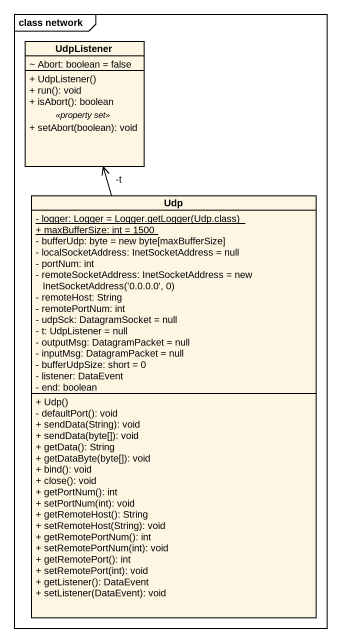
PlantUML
@startuml
mainframe class network
hide circle
hide empty members
skinparam classAttributeIconSize 0
class UdpListener {
  ~ Abort: boolean = false
  --
  + UdpListener()
  + run(): void
  + isAbort(): boolean
  .. <<property set>> ..
  + setAbort(boolean): void
}
class Udp {
  {static} {field} - logger: Logger = Logger.getLogger(Udp.class)
  {static} + maxBufferSize: int = 1500
  - bufferUdp: byte = new byte[maxBufferSize]
  - localSocketAddress: InetSocketAddress = null
  - portNum: int
  {field} - remoteSocketAddress: InetSocketAddress = new InetSocketAddress('0.0.0.0', 0)
  - remoteHost: String
  - remotePortNum: int
  - udpSck: DatagramSocket = null
  - t: UdpListener = null
  - outputMsg: DatagramPacket = null
  - inputMsg: DatagramPacket = null
  - bufferUdpSize: short = 0
  - listener: DataEvent
  - end: boolean
  + Udp()
  - defaultPort(): void
  + sendData(String): void
  + sendData(byte[]): void
  + getData(): String
  + getDataByte(byte[]): void
  + bind(): void
  + close(): void
  + getPortNum(): int
  + setPortNum(int): void
  + getRemoteHost(): String
  + setRemoteHost(String): void
  + getRemotePortNum(): int
  + setRemotePortNum(int): void
  + getRemotePort(): int
  + setRemotePort(int): void
  + getListener(): DataEvent
  + setListener(DataEvent): void
}
Udp -up-> "-t" UdpListener
@enduml
